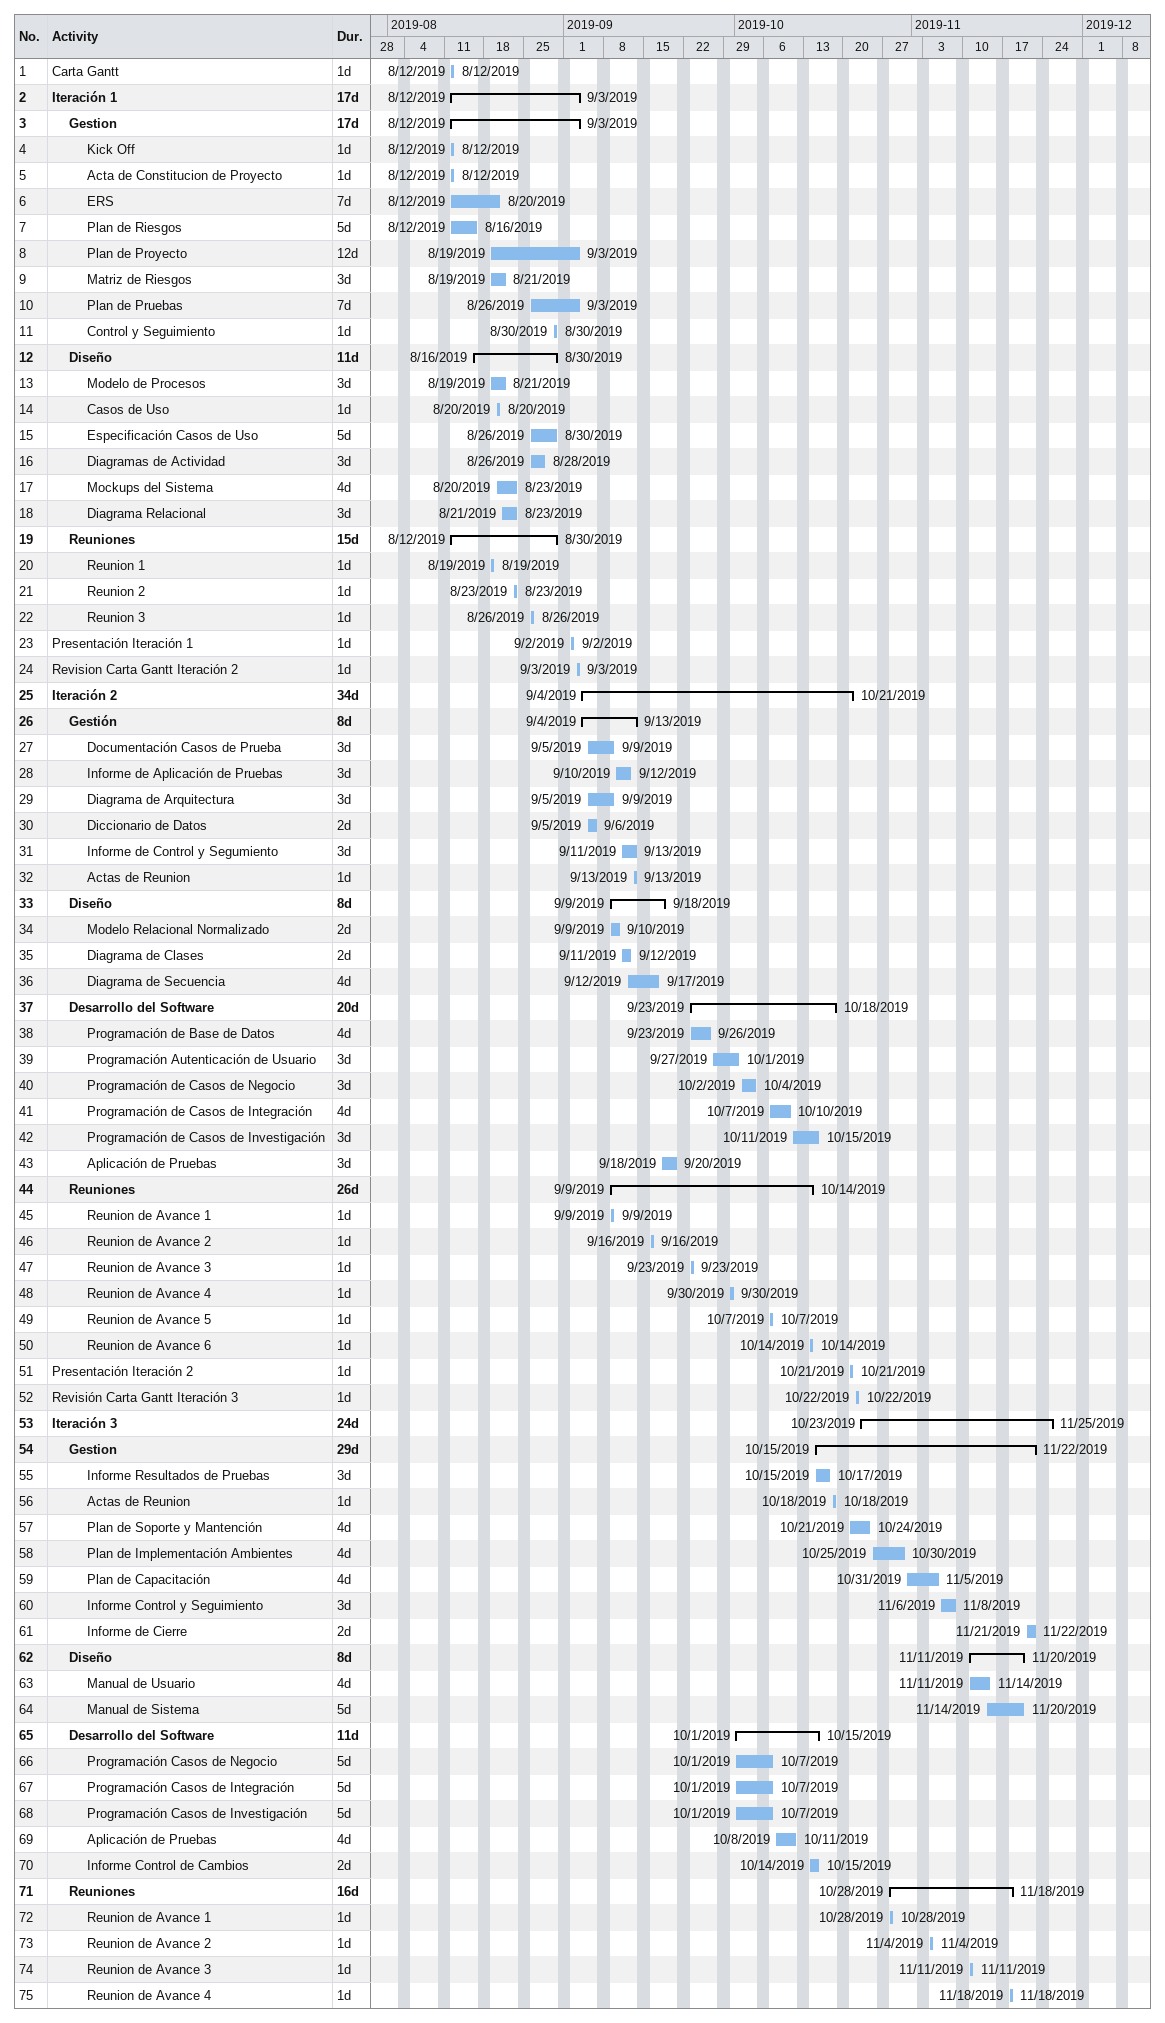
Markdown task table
| ID | Level | Task | Duration | Start | Finish |
|---|---|---|---|---|---|
| 1 | 1 | Carta Gantt | 1d | 2019-08-12 | 2019-08-12 |
| 2 | 1 | **Iteración 1** | 17d | 2019-08-12 | 2019-09-03 |
| 3 | 2 | **Gestion** | 17d | 2019-08-12 | 2019-09-03 |
| 4 | 3 | Kick Off | 1d | 2019-08-12 | 2019-08-12 |
| 5 | 3 | Acta de Constitucion de Proyecto | 1d | 2019-08-12 | 2019-08-12 |
| 6 | 3 | ERS | 7d | 2019-08-12 | 2019-08-20 |
| 7 | 3 | Plan de Riesgos | 5d | 2019-08-12 | 2019-08-16 |
| 8 | 3 | Plan de Proyecto | 12d | 2019-08-19 | 2019-09-03 |
| 9 | 3 | Matriz de Riesgos | 3d | 2019-08-19 | 2019-08-21 |
| 10 | 3 | Plan de Pruebas | 7d | 2019-08-26 | 2019-09-03 |
| 11 | 3 | Control y Seguimiento | 1d | 2019-08-30 | 2019-08-30 |
| 12 | 2 | **Diseño** | 11d | 2019-08-16 | 2019-08-30 |
| 13 | 3 | Modelo de Procesos | 3d | 2019-08-19 | 2019-08-21 |
| 14 | 3 | Casos de Uso | 1d | 2019-08-20 | 2019-08-20 |
| 15 | 3 | Especificación Casos de Uso | 5d | 2019-08-26 | 2019-08-30 |
| 16 | 3 | Diagramas de Actividad | 3d | 2019-08-26 | 2019-08-28 |
| 17 | 3 | Mockups del Sistema | 4d | 2019-08-20 | 2019-08-23 |
| 18 | 3 | Diagrama Relacional | 3d | 2019-08-21 | 2019-08-23 |
| 19 | 2 | **Reuniones** | 15d | 2019-08-12 | 2019-08-30 |
| 20 | 3 | Reunion 1 | 1d | 2019-08-19 | 2019-08-19 |
| 21 | 3 | Reunion 2 | 1d | 2019-08-23 | 2019-08-23 |
| 22 | 3 | Reunion 3 | 1d | 2019-08-26 | 2019-08-26 |
| 23 | 1 | Presentación Iteración 1 | 1d | 2019-09-02 | 2019-09-02 |
| 24 | 1 | Revision Carta Gantt Iteración 2 | 1d | 2019-09-03 | 2019-09-03 |
| 25 | 1 | **Iteración 2** | 34d | 2019-09-04 | 2019-10-21 |
| 26 | 2 | **Gestión** | 8d | 2019-09-04 | 2019-09-13 |
| 27 | 3 | Documentación Casos de Prueba | 3d | 2019-09-05 | 2019-09-09 |
| 28 | 3 | Informe de Aplicación de Pruebas | 3d | 2019-09-10 | 2019-09-12 |
| 29 | 3 | Diagrama de Arquitectura | 3d | 2019-09-05 | 2019-09-09 |
| 30 | 3 | Diccionario de Datos | 2d | 2019-09-05 | 2019-09-06 |
| 31 | 3 | Informe de Control y Segumiento | 3d | 2019-09-11 | 2019-09-13 |
| 32 | 3 | Actas de Reunion | 1d | 2019-09-13 | 2019-09-13 |
| 33 | 2 | **Diseño** | 8d | 2019-09-09 | 2019-09-18 |
| 34 | 3 | Modelo Relacional Normalizado | 2d | 2019-09-09 | 2019-09-10 |
| 35 | 3 | Diagrama de Clases | 2d | 2019-09-11 | 2019-09-12 |
| 36 | 3 | Diagrama de Secuencia | 4d | 2019-09-12 | 2019-09-17 |
| 37 | 2 | **Desarrollo del Software** | 20d | 2019-09-23 | 2019-10-18 |
| 38 | 3 | Programación de Base de Datos | 4d | 2019-09-23 | 2019-09-26 |
| 39 | 3 | Programación Autenticación de Usuario | 3d | 2019-09-27 | 2019-10-01 |
| 40 | 3 | Programación de Casos de Negocio | 3d | 2019-10-02 | 2019-10-04 |
| 41 | 3 | Programación de Casos de Integración | 4d | 2019-10-07 | 2019-10-10 |
| 42 | 3 | Programación de Casos de Investigación | 3d | 2019-10-11 | 2019-10-15 |
| 43 | 3 | Aplicación de Pruebas | 3d | 2019-09-18 | 2019-09-20 |
| 44 | 2 | **Reuniones** | 26d | 2019-09-09 | 2019-10-14 |
| 45 | 3 | Reunion de Avance 1 | 1d | 2019-09-09 | 2019-09-09 |
| 46 | 3 | Reunion de Avance 2 | 1d | 2019-09-16 | 2019-09-16 |
| 47 | 3 | Reunion de Avance 3 | 1d | 2019-09-23 | 2019-09-23 |
| 48 | 3 | Reunion de Avance 4 | 1d | 2019-09-30 | 2019-09-30 |
| 49 | 3 | Reunion de Avance 5 | 1d | 2019-10-07 | 2019-10-07 |
| 50 | 3 | Reunion de Avance 6 | 1d | 2019-10-14 | 2019-10-14 |
| 51 | 1 | Presentación Iteración 2 | 1d | 2019-10-21 | 2019-10-21 |
| 52 | 1 | Revisión Carta Gantt Iteración 3 | 1d | 2019-10-22 | 2019-10-22 |
| 53 | 1 | **Iteración 3** | 24d | 2019-10-23 | 2019-11-25 |
| 54 | 2 | **Gestion** | 29d | 2019-10-15 | 2019-11-22 |
| 55 | 3 | Informe Resultados de Pruebas | 3d | 2019-10-15 | 2019-10-17 |
| 56 | 3 | Actas de Reunion | 1d | 2019-10-18 | 2019-10-18 |
| 57 | 3 | Plan de Soporte y Mantención | 4d | 2019-10-21 | 2019-10-24 |
| 58 | 3 | Plan de Implementación Ambientes | 4d | 2019-10-25 | 2019-10-30 |
| 59 | 3 | Plan de Capacitación | 4d | 2019-10-31 | 2019-11-05 |
| 60 | 3 | Informe Control y Seguimiento | 3d | 2019-11-06 | 2019-11-08 |
| 61 | 3 | Informe de Cierre | 2d | 2019-11-21 | 2019-11-22 |
| 62 | 2 | **Diseño** | 8d | 2019-11-11 | 2019-11-20 |
| 63 | 3 | Manual de Usuario | 4d | 2019-11-11 | 2019-11-14 |
| 64 | 3 | Manual de Sistema | 5d | 2019-11-14 | 2019-11-20 |
| 65 | 2 | **Desarrollo del Software** | 11d | 2019-10-01 | 2019-10-15 |
| 66 | 3 | Programación Casos de Negocio | 5d | 2019-10-01 | 2019-10-07 |
| 67 | 3 | Programación Casos de Integración | 5d | 2019-10-01 | 2019-10-07 |
| 68 | 3 | Programación Casos de Investigación | 5d | 2019-10-01 | 2019-10-07 |
| 69 | 3 | Aplicación de Pruebas | 4d | 2019-10-08 | 2019-10-11 |
| 70 | 3 | Informe Control de Cambios | 2d | 2019-10-14 | 2019-10-15 |
| 71 | 2 | **Reuniones** | 16d | 2019-10-28 | 2019-11-18 |
| 72 | 3 | Reunion de Avance 1 | 1d | 2019-10-28 | 2019-10-28 |
| 73 | 3 | Reunion de Avance 2 | 1d | 2019-11-04 | 2019-11-04 |
| 74 | 3 | Reunion de Avance 3 | 1d | 2019-11-11 | 2019-11-11 |
| 75 | 3 | Reunion de Avance 4 | 1d | 2019-11-18 | 2019-11-18 |
